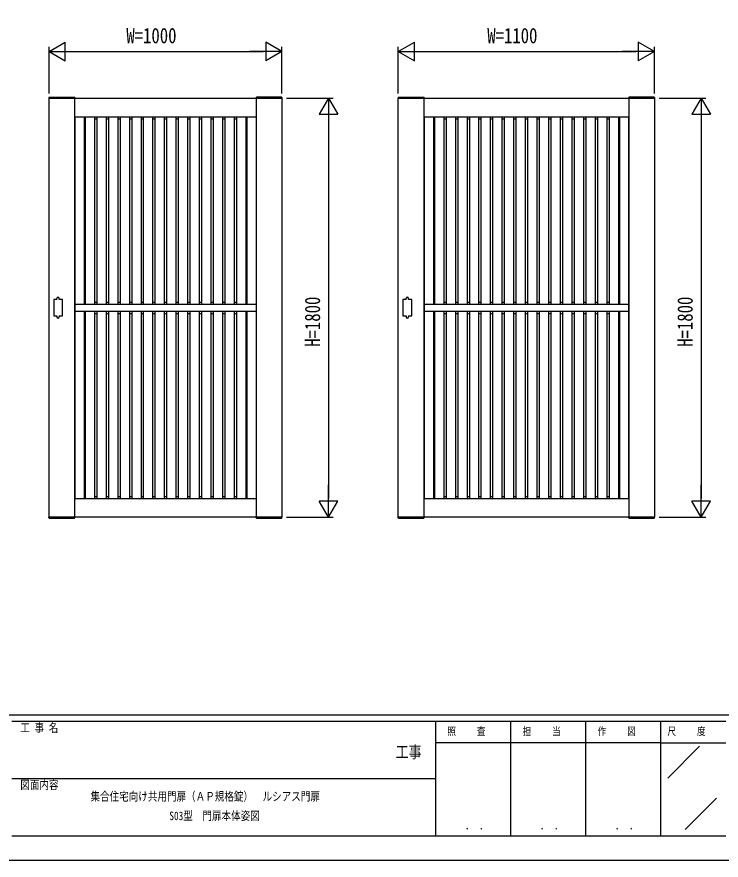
# Model space of a CAD drawing. Units: millimetres on the paper. Extents: x -297 to 297, y -210 to 210.
# Drawn here: x -1.9 to 149.3, y -210 to -28.9 of the extents above; entities that cross this region are included whole.
import ezdxf
from ezdxf.enums import TextEntityAlignment as Align

# ---------------------------------------------------------------- set-up
doc = ezdxf.new("R2010")
doc.units = ezdxf.units.MM
for name, color, linetype in [('0-1_USER1', 3, 'Continuous'), ('0-2_YKK_A1', 4, 'Continuous'), ('0-3_YKK_D', 6, 'Continuous'), ('0-4_YKK_ZWAK', 7, 'Continuous')]:
    doc.layers.add(name, color=color, linetype=linetype)
doc.styles.add('ＭＳ ゴシック', font='')
doc.styles.get('ＭＳ ゴシック').set_extended_font_data('MS Gothic')

msp = doc.modelspace()

# ---------------------------------------------------------------- linework, layer by layer
at = {"layer": '0-2_YKK_A1'}
for p, q in [((4.983, -46.222), (4.976, -46.35)), ((4.976, -46.35), (10.526, -46.35)), ((5.033, -46.175), (10.47, -46.175)), ((10.501, -46.35), (10.501, -136.35)), ((10.52, -46.222), (10.526, -46.35)), ((49.483, -46.222), (49.476, -46.35)), ((55.026, -46.35), (49.476, -46.35)), ((49.501, -46.35), (49.501, -136.35)), ((54.97, -46.175), (49.533, -46.175)), ((55.02, -46.222), (55.026, -46.35)), ((79.983, -46.222), (79.976, -46.35)), ((79.976, -46.35), (85.526, -46.35)), ((80.033, -46.175), (85.47, -46.175)), ((85.501, -46.35), (85.501, -136.35)), ((85.52, -46.222), (85.526, -46.35)), ((129.483, -46.222), (129.476, -46.35)), ((135.026, -46.35), (129.476, -46.35)), ((129.501, -46.35), (129.501, -136.35)), ((134.97, -46.175), (129.533, -46.175)), ((135.02, -46.222), (135.026, -46.35)), ((10.501, -50.35), (49.501, -50.35)), ((10.541, -50.35), (10.541, -132.35)), ((12.541, -50.35), (12.541, -90.575)), ((12.751, -50.35), (12.751, -90.575)), ((14.751, -50.35), (14.751, -90.575)), ((15.251, -50.35), (15.251, -90.575)), ((17.251, -50.35), (17.251, -90.575)), ((17.751, -50.35), (17.751, -90.575)), ((19.751, -50.35), (19.751, -90.575)), ((20.251, -50.35), (20.251, -90.575)), ((22.251, -50.35), (22.251, -90.575)), ((22.751, -50.35), (22.751, -90.575)), ((24.751, -50.35), (24.751, -90.575)), ((25.251, -50.35), (25.251, -90.575)), ((27.251, -50.35), (27.251, -90.575)), ((27.751, -50.35), (27.751, -90.575)), ((29.751, -50.35), (29.751, -90.575)), ((30.251, -50.35), (30.251, -90.575)), ((32.251, -50.35), (32.251, -90.575)), ((32.751, -50.35), (32.751, -90.575)), ((34.751, -50.35), (34.751, -90.575)), ((35.251, -50.35), (35.251, -90.575)), ((37.251, -50.35), (37.251, -90.575)), ((37.751, -50.35), (37.751, -90.575)), ((39.751, -50.35), (39.751, -90.575)), ((40.251, -50.35), (40.251, -90.575)), ((42.251, -50.35), (42.251, -90.575)), ((42.751, -50.35), (42.751, -90.575)), ((44.751, -50.35), (44.751, -90.575)), ((45.251, -50.35), (45.251, -90.575)), ((47.251, -50.35), (47.251, -90.575)), ((47.461, -50.35), (47.461, -90.575)), ((49.461, -50.35), (49.461, -132.35)), ((85.501, -50.35), (129.501, -50.35)), ((85.541, -50.35), (85.541, -132.35)), ((87.541, -50.35), (87.541, -90.575)), ((87.751, -50.35), (87.751, -90.575)), ((89.751, -50.35), (89.751, -90.575)), ((90.251, -50.35), (90.251, -90.575)), ((92.251, -50.35), (92.251, -90.575)), ((92.751, -50.35), (92.751, -90.575)), ((94.751, -50.35), (94.751, -90.575)), ((95.251, -50.35), (95.251, -90.575)), ((97.251, -50.35), (97.251, -90.575)), ((97.751, -50.35), (97.751, -90.575)), ((99.751, -50.35), (99.751, -90.575)), ((100.251, -50.35), (100.251, -90.575)), ((102.251, -50.35), (102.251, -90.575)), ((102.751, -50.35), (102.751, -90.575)), ((104.751, -50.35), (104.751, -90.575)), ((105.251, -50.35), (105.251, -90.575)), ((107.251, -50.35), (107.251, -90.575)), ((107.751, -50.35), (107.751, -90.575)), ((109.751, -50.35), (109.751, -90.575)), ((110.251, -50.35), (110.251, -90.575)), ((112.251, -50.35), (112.251, -90.575)), ((112.751, -50.35), (112.751, -90.575)), ((114.751, -50.35), (114.751, -90.575)), ((115.251, -50.35), (115.251, -90.575)), ((117.251, -50.35), (117.251, -90.575)), ((117.751, -50.35), (117.751, -90.575)), ((119.751, -50.35), (119.751, -90.575)), ((120.251, -50.35), (120.251, -90.575)), ((122.251, -50.35), (122.251, -90.575)), ((122.751, -50.35), (122.751, -90.575)), ((124.751, -50.35), (124.751, -90.575)), ((125.251, -50.35), (125.251, -90.575)), ((127.251, -50.35), (127.251, -90.575)), ((127.461, -50.35), (127.461, -90.575)), ((129.461, -50.35), (129.461, -132.35)), ((10.501, -50.79), (10.541, -50.79)), ((12.541, -50.79), (12.751, -50.79)), ((14.751, -50.79), (15.251, -50.79)), ((17.251, -50.79), (17.751, -50.79)), ((19.751, -50.79), (20.251, -50.79)), ((22.251, -50.79), (22.751, -50.79)), ((24.751, -50.79), (25.251, -50.79)), ((27.251, -50.79), (27.751, -50.79)), ((29.751, -50.79), (30.251, -50.79)), ((32.251, -50.79), (32.751, -50.79)), ((34.751, -50.79), (35.251, -50.79)), ((37.251, -50.79), (37.751, -50.79)), ((39.751, -50.79), (40.251, -50.79)), ((42.251, -50.79), (42.751, -50.79)), ((44.751, -50.79), (45.251, -50.79)), ((47.251, -50.79), (47.461, -50.79)), ((49.461, -50.79), (49.501, -50.79)), ((85.501, -50.79), (85.541, -50.79)), ((87.541, -50.79), (87.751, -50.79)), ((89.751, -50.79), (90.251, -50.79)), ((92.251, -50.79), (92.751, -50.79)), ((94.751, -50.79), (95.251, -50.79)), ((97.251, -50.79), (97.751, -50.79)), ((99.751, -50.79), (100.251, -50.79)), ((102.251, -50.79), (102.751, -50.79)), ((104.751, -50.79), (105.251, -50.79)), ((107.251, -50.79), (107.751, -50.79)), ((109.751, -50.79), (110.251, -50.79)), ((112.251, -50.79), (112.751, -50.79)), ((114.751, -50.79), (115.251, -50.79)), ((117.251, -50.79), (117.751, -50.79)), ((119.751, -50.79), (120.251, -50.79)), ((122.251, -50.79), (122.751, -50.79)), ((124.751, -50.79), (125.251, -50.79)), ((127.251, -50.79), (127.461, -50.79)), ((129.461, -50.79), (129.501, -50.79)), ((6.701, -89.6), (6.701, -89.35)), ((7.201, -89.6), (7.201, -89.35)), ((10.501, -90.135), (10.541, -90.135)), ((12.541, -90.135), (12.751, -90.135)), ((14.751, -90.135), (15.251, -90.135)), ((17.251, -90.135), (17.751, -90.135)), ((19.751, -90.135), (20.251, -90.135)), ((22.251, -90.135), (22.751, -90.135)), ((24.751, -90.135), (25.251, -90.135)), ((27.251, -90.135), (27.751, -90.135)), ((29.751, -90.135), (30.251, -90.135)), ((32.251, -90.135), (32.751, -90.135)), ((34.751, -90.135), (35.251, -90.135)), ((37.251, -90.135), (37.751, -90.135)), ((39.751, -90.135), (40.251, -90.135)), ((42.251, -90.135), (42.751, -90.135)), ((44.751, -90.135), (45.251, -90.135)), ((47.251, -90.135), (47.461, -90.135)), ((49.461, -90.135), (49.501, -90.135)), ((81.701, -89.6), (81.701, -89.35)), ((82.201, -89.6), (82.201, -89.35)), ((85.501, -90.135), (85.541, -90.135)), ((87.541, -90.135), (87.751, -90.135)), ((89.751, -90.135), (90.251, -90.135)), ((92.251, -90.135), (92.751, -90.135)), ((94.751, -90.135), (95.251, -90.135)), ((97.251, -90.135), (97.751, -90.135)), ((99.751, -90.135), (100.251, -90.135)), ((102.251, -90.135), (102.751, -90.135)), ((104.751, -90.135), (105.251, -90.135)), ((107.251, -90.135), (107.751, -90.135)), ((109.751, -90.135), (110.251, -90.135)), ((112.251, -90.135), (112.751, -90.135)), ((114.751, -90.135), (115.251, -90.135)), ((117.251, -90.135), (117.751, -90.135)), ((119.751, -90.135), (120.251, -90.135)), ((122.251, -90.135), (122.751, -90.135)), ((124.751, -90.135), (125.251, -90.135)), ((127.251, -90.135), (127.461, -90.135)), ((129.461, -90.135), (129.501, -90.135)), ((10.501, -90.575), (49.501, -90.575)), ((10.501, -92.125), (49.501, -92.125)), ((12.541, -92.125), (12.541, -132.35)), ((12.751, -92.125), (12.751, -132.35)), ((14.751, -92.125), (14.751, -132.35)), ((15.251, -92.125), (15.251, -132.35)), ((17.251, -92.125), (17.251, -132.35)), ((17.751, -92.125), (17.751, -132.35)), ((19.751, -92.125), (19.751, -132.35)), ((20.251, -92.125), (20.251, -132.35)), ((22.251, -92.125), (22.251, -132.35)), ((22.751, -92.125), (22.751, -132.35)), ((24.751, -92.125), (24.751, -132.35)), ((25.251, -92.125), (25.251, -132.35)), ((27.251, -92.125), (27.251, -132.35)), ((27.751, -92.125), (27.751, -132.35)), ((29.751, -92.125), (29.751, -132.35)), ((30.251, -92.125), (30.251, -132.35)), ((32.251, -92.125), (32.251, -132.35)), ((32.751, -92.125), (32.751, -132.35)), ((34.751, -92.125), (34.751, -132.35)), ((35.251, -92.125), (35.251, -132.35)), ((37.251, -92.125), (37.251, -132.35)), ((37.751, -92.125), (37.751, -132.35)), ((39.751, -92.125), (39.751, -132.35)), ((40.251, -92.125), (40.251, -132.35)), ((42.251, -92.125), (42.251, -132.35)), ((42.751, -92.125), (42.751, -132.35)), ((44.751, -92.125), (44.751, -132.35)), ((45.251, -92.125), (45.251, -132.35)), ((47.251, -92.125), (47.251, -132.35)), ((47.461, -92.125), (47.461, -132.35)), ((85.501, -90.575), (129.501, -90.575)), ((85.501, -92.125), (129.501, -92.125)), ((87.541, -92.125), (87.541, -132.35)), ((87.751, -92.125), (87.751, -132.35)), ((89.751, -92.125), (89.751, -132.35)), ((90.251, -92.125), (90.251, -132.35)), ((92.251, -92.125), (92.251, -132.35)), ((92.751, -92.125), (92.751, -132.35)), ((94.751, -92.125), (94.751, -132.35)), ((95.251, -92.125), (95.251, -132.35)), ((97.251, -92.125), (97.251, -132.35)), ((97.751, -92.125), (97.751, -132.35)), ((99.751, -92.125), (99.751, -132.35)), ((100.251, -92.125), (100.251, -132.35)), ((102.251, -92.125), (102.251, -132.35)), ((102.751, -92.125), (102.751, -132.35)), ((104.751, -92.125), (104.751, -132.35)), ((105.251, -92.125), (105.251, -132.35)), ((107.251, -92.125), (107.251, -132.35)), ((107.751, -92.125), (107.751, -132.35)), ((109.751, -92.125), (109.751, -132.35)), ((110.251, -92.125), (110.251, -132.35)), ((112.251, -92.125), (112.251, -132.35)), ((112.751, -92.125), (112.751, -132.35)), ((114.751, -92.125), (114.751, -132.35)), ((115.251, -92.125), (115.251, -132.35)), ((117.251, -92.125), (117.251, -132.35)), ((117.751, -92.125), (117.751, -132.35)), ((119.751, -92.125), (119.751, -132.35)), ((120.251, -92.125), (120.251, -132.35)), ((122.251, -92.125), (122.251, -132.35)), ((122.751, -92.125), (122.751, -132.35)), ((124.751, -92.125), (124.751, -132.35)), ((125.251, -92.125), (125.251, -132.35)), ((127.251, -92.125), (127.251, -132.35)), ((127.461, -92.125), (127.461, -132.35)), ((6.701, -93.1), (6.701, -93.35)), ((7.201, -93.1), (7.201, -93.35)), ((10.501, -92.565), (10.541, -92.565)), ((12.541, -92.565), (12.751, -92.565)), ((14.751, -92.565), (15.251, -92.565)), ((17.251, -92.565), (17.751, -92.565)), ((19.751, -92.565), (20.251, -92.565)), ((22.251, -92.565), (22.751, -92.565)), ((24.751, -92.565), (25.251, -92.565)), ((27.251, -92.565), (27.751, -92.565)), ((29.751, -92.565), (30.251, -92.565)), ((32.251, -92.565), (32.751, -92.565)), ((34.751, -92.565), (35.251, -92.565)), ((37.251, -92.565), (37.751, -92.565)), ((39.751, -92.565), (40.251, -92.565)), ((42.251, -92.565), (42.751, -92.565)), ((44.751, -92.565), (45.251, -92.565)), ((47.251, -92.565), (47.461, -92.565)), ((49.461, -92.565), (49.501, -92.565)), ((81.701, -93.1), (81.701, -93.35)), ((82.201, -93.1), (82.201, -93.35)), ((85.501, -92.565), (85.541, -92.565)), ((87.541, -92.565), (87.751, -92.565)), ((89.751, -92.565), (90.251, -92.565)), ((92.251, -92.565), (92.751, -92.565)), ((94.751, -92.565), (95.251, -92.565)), ((97.251, -92.565), (97.751, -92.565)), ((99.751, -92.565), (100.251, -92.565)), ((102.251, -92.565), (102.751, -92.565)), ((104.751, -92.565), (105.251, -92.565)), ((107.251, -92.565), (107.751, -92.565)), ((109.751, -92.565), (110.251, -92.565)), ((112.251, -92.565), (112.751, -92.565)), ((114.751, -92.565), (115.251, -92.565)), ((117.251, -92.565), (117.751, -92.565)), ((119.751, -92.565), (120.251, -92.565)), ((122.251, -92.565), (122.751, -92.565)), ((124.751, -92.565), (125.251, -92.565)), ((127.251, -92.565), (127.461, -92.565)), ((129.461, -92.565), (129.501, -92.565)), ((10.501, -131.91), (10.541, -131.91)), ((12.541, -131.91), (12.751, -131.91)), ((14.751, -131.91), (15.251, -131.91)), ((17.251, -131.91), (17.751, -131.91)), ((19.751, -131.91), (20.251, -131.91)), ((22.251, -131.91), (22.751, -131.91)), ((24.751, -131.91), (25.251, -131.91)), ((27.251, -131.91), (27.751, -131.91)), ((29.751, -131.91), (30.251, -131.91)), ((32.251, -131.91), (32.751, -131.91)), ((34.751, -131.91), (35.251, -131.91)), ((37.251, -131.91), (37.751, -131.91)), ((39.751, -131.91), (40.251, -131.91)), ((42.251, -131.91), (42.751, -131.91)), ((44.751, -131.91), (45.251, -131.91)), ((47.251, -131.91), (47.461, -131.91)), ((49.461, -131.91), (49.501, -131.91)), ((85.501, -131.91), (85.541, -131.91)), ((87.541, -131.91), (87.751, -131.91)), ((89.751, -131.91), (90.251, -131.91)), ((92.251, -131.91), (92.751, -131.91)), ((94.751, -131.91), (95.251, -131.91)), ((97.251, -131.91), (97.751, -131.91)), ((99.751, -131.91), (100.251, -131.91)), ((102.251, -131.91), (102.751, -131.91)), ((104.751, -131.91), (105.251, -131.91)), ((107.251, -131.91), (107.751, -131.91)), ((109.751, -131.91), (110.251, -131.91)), ((112.251, -131.91), (112.751, -131.91)), ((114.751, -131.91), (115.251, -131.91)), ((117.251, -131.91), (117.751, -131.91)), ((119.751, -131.91), (120.251, -131.91)), ((122.251, -131.91), (122.751, -131.91)), ((124.751, -131.91), (125.251, -131.91)), ((127.251, -131.91), (127.461, -131.91)), ((129.461, -131.91), (129.501, -131.91)), ((10.501, -132.35), (49.501, -132.35)), ((85.501, -132.35), (129.501, -132.35)), ((4.976, -136.35), (10.526, -136.35)), ((4.983, -136.478), (4.976, -136.35)), ((5.033, -136.525), (10.47, -136.525)), ((10.52, -136.478), (10.526, -136.35)), ((49.476, -136.35), (55.026, -136.35)), ((49.483, -136.478), (49.476, -136.35)), ((49.533, -136.525), (54.97, -136.525)), ((55.02, -136.478), (55.026, -136.35)), ((79.976, -136.35), (85.526, -136.35)), ((79.983, -136.478), (79.976, -136.35)), ((80.033, -136.525), (85.47, -136.525)), ((85.52, -136.478), (85.526, -136.35)), ((129.476, -136.35), (135.026, -136.35)), ((129.483, -136.478), (129.476, -136.35)), ((129.533, -136.525), (134.97, -136.525)), ((135.02, -136.478), (135.026, -136.35))]:
    msp.add_line(p, q, dxfattribs=at)
for points in [[(5.001, -46.35), (55.001, -46.35), (55.001, -136.35), (5.001, -136.35)], [(80.001, -46.35), (135.001, -46.35), (135.001, -136.35), (80.001, -136.35)]]:
    msp.add_lwpolyline(points, close=True, dxfattribs=at)
for points in [[(6.701, -89.6), (6.001, -89.6), (6.001, -93.1), (6.701, -93.1)], [(7.201, -93.1), (7.901, -93.1), (7.901, -89.6), (7.201, -89.6)], [(81.701, -89.6), (81.001, -89.6), (81.001, -93.1), (81.701, -93.1)], [(82.201, -93.1), (82.901, -93.1), (82.901, -89.6), (82.201, -89.6)]]:
    msp.add_lwpolyline(points, dxfattribs=at)
for centre, radius, start, end in [((5.033, -46.225), 0.05, 90, 177), ((10.47, -46.225), 0.05, 3, 90), ((49.533, -46.225), 0.05, 90, 177), ((54.97, -46.225), 0.05, 3, 90), ((80.033, -46.225), 0.05, 90, 177), ((85.47, -46.225), 0.05, 3, 90), ((129.533, -46.225), 0.05, 90, 177), ((134.97, -46.225), 0.05, 3, 90), ((6.951, -89.35), 0.25, 0, 180), ((81.951, -89.35), 0.25, 0, 180), ((6.951, -93.35), 0.25, 180, 0), ((81.951, -93.35), 0.25, 180, 0), ((5.033, -136.475), 0.05, 183, 270), ((10.47, -136.475), 0.05, 270, 357), ((49.533, -136.475), 0.05, 183, 270), ((54.97, -136.475), 0.05, 270, 357), ((80.033, -136.475), 0.05, 183, 270), ((85.47, -136.475), 0.05, 270, 357), ((129.533, -136.475), 0.05, 183, 270), ((134.97, -136.475), 0.05, 270, 357)]:
    msp.add_arc(centre, radius, start, end, dxfattribs=at)
at = {"layer": '0-3_YKK_D'}
for p, q in [((5.001, -36.35), (8.465, -34.35)), ((8.465, -38.35), (8.465, -34.35)), ((55.001, -36.35), (51.537, -34.35)), ((51.537, -34.35), (51.537, -38.35)), ((80.001, -36.35), (83.465, -34.35)), ((83.465, -38.35), (83.465, -34.35)), ((135.001, -36.35), (131.537, -34.35)), ((131.537, -34.35), (131.537, -38.35)), ((5.001, -45.35), (5.001, -35.35)), ((55.001, -45.35), (55.001, -35.35)), ((80.001, -45.35), (80.001, -35.35)), ((135.001, -45.35), (135.001, -35.35)), ((5.001, -36.35), (8.465, -38.35)), ((5.001, -36.35), (11.93, -36.35)), ((9.001, -36.35), (51.001, -36.35)), ((55.001, -36.35), (48.073, -36.35)), ((55.001, -36.35), (51.537, -38.35)), ((80.001, -36.35), (83.465, -38.35)), ((80.001, -36.35), (86.93, -36.35)), ((84.001, -36.35), (131.001, -36.35)), ((135.001, -36.35), (128.073, -36.35)), ((135.001, -36.35), (131.537, -38.35)), ((56.001, -46.35), (66.001, -46.35)), ((65.001, -46.35), (63.001, -49.814)), ((65.001, -46.35), (67.001, -49.814)), ((65.001, -46.35), (65.001, -53.278)), ((136.001, -46.35), (146.001, -46.35)), ((145.001, -46.35), (143.001, -49.814)), ((145.001, -46.35), (147.001, -49.814)), ((145.001, -46.35), (145.001, -53.278)), ((63.001, -49.814), (67.001, -49.814)), ((65.001, -50.35), (65.001, -132.35)), ((143.001, -49.814), (147.001, -49.814)), ((145.001, -50.35), (145.001, -132.35)), ((65.001, -136.35), (65.001, -129.422)), ((145.001, -136.35), (145.001, -129.422)), ((65.001, -136.35), (63.001, -132.886)), ((67.001, -132.886), (63.001, -132.886)), ((65.001, -136.35), (67.001, -132.886)), ((145.001, -136.35), (143.001, -132.886)), ((147.001, -132.886), (143.001, -132.886)), ((145.001, -136.35), (147.001, -132.886)), ((56.001, -136.35), (66.001, -136.35)), ((136.001, -136.35), (146.001, -136.35))]:
    msp.add_line(p, q, dxfattribs=at)
at = {"layer": '0-4_YKK_ZWAK'}
for p, q in [((270.001, -178.85), (-275.999, -178.85)), ((88.001, -180.25), (-2.999, -180.25)), ((104.101, -180.25), (104.101, -204.75)), ((120.201, -180.25), (120.201, -204.75)), ((136.301, -180.25), (136.301, -204.75)), ((150.301, -180.25), (136.301, -180.25)), ((136.301, -184.8), (88.001, -184.8)), ((136.301, -184.8), (150.301, -184.8)), ((137.847, -192.38), (144.703, -185.525)), ((-2.999, -192.5), (88.001, -192.5)), ((141.597, -203.419), (148.332, -196.684)), ((-2.999, -204.75), (88.001, -204.75)), ((88.001, -204.75), (136.301, -204.75)), ((136.301, -204.75), (150.301, -204.75))]:
    msp.add_line(p, q, dxfattribs=at)
msp.add_lwpolyline([(-297, -210), (297, -210), (297, 210), (-297, 210)], close=True, dxfattribs=at)
msp.add_lwpolyline([(136.301, -180.25), (88.001, -180.25), (88.001, -204.75)], dxfattribs=at)

# ---------------------------------------------------------------- texts
at = {"layer": '0-1_USER1', "style": 'ＭＳ ゴシック', "width": 0.8}
for s, p in [('集合住宅向け共用門扉（ＡＰ規格錠）\u3000ルシアス門扉', (13.901, -197.792)), ('S03型\u3000門扉本体姿図', (30.835, -201.958))]:
    msp.add_text(s, height=1.833, dxfattribs=at).set_placement(p, align=Align.BOTTOM_LEFT)
at = {"layer": '0-3_YKK_D', "style": 'ＭＳ ゴシック', "width": 0.8}
for s, p in [('W=1000', (21.601, -35.55)), ('W=1100', (99.101, -35.55))]:
    msp.add_text(s, height=3.299, dxfattribs=at).set_placement(p, align=Align.BOTTOM_LEFT)
for p in [(64.201, -99.75), (144.201, -99.75)]:
    msp.add_text('H=1800', height=3.299, rotation=90, dxfattribs=at).set_placement(p, align=Align.BOTTOM_LEFT)
at = {"layer": '0-4_YKK_ZWAK', "style": 'ＭＳ ゴシック', "width": 0.8}
for s, height, p in [('工 事 名', 1.833, (-1.161, -183.05)), ('照     査', 1.65, (90.531, -183.65)), ('担     当', 1.65, (106.691, -183.65)), ('作     図', 1.65, (122.791, -183.65)), ('尺     度', 1.65, (137.781, -183.65)), ('工事', 2.566, (79.413, -188.823)), ('図面内容', 1.833, (-1.161, -195.3)), ('． ．', 1.814, (94.3, -204.005)), ('． ．', 1.814, (110.4, -204.005)), ('． ．', 1.814, (126.5, -204.005))]:
    msp.add_text(s, height=height, dxfattribs=at).set_placement(p, align=Align.BOTTOM_LEFT)

doc.saveas('drawing.dxf')
